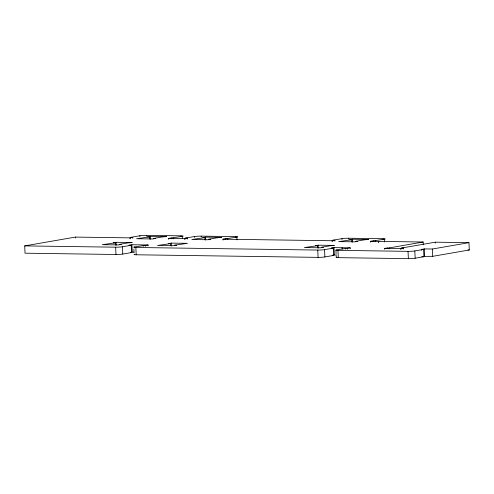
<?xml version="1.0" encoding="UTF-8"?>
<svg xmlns="http://www.w3.org/2000/svg" width="494" height="494" viewBox="0 0 494 494"><rect width="100%" height="100%" fill="white"/><g stroke="black" fill="none" stroke-linecap="round" stroke-linejoin="round"><path stroke-width="0.74" d="M129.193 245.679L129.175 245.222L131.194 245.246L131.528 252.551L122.765 254.07A4.891 0.426 -2.6 0 1 115.979 254.49L25.033 253.194L24.7 245.895L75.409 237.089L129.978 237.861L132.725 237.386L132.763 238.299M130.743 238.269L130.7 237.361L139.851 235.768A4.891 0.426 -2.6 0 1 146.638 235.348L180.995 235.836A4.891 0.426 -2.6 0 1 182.292 236.373L182.397 238.651M115.312 242.813L102.314 244.691L118.486 244.925L121.228 244.444L119.208 244.419L127.44 242.986L132.207 242.542L116.034 242.307L113.293 242.782L115.312 242.813L115.411 245.005M149.639 236.854L136.64 238.732L152.813 238.96L155.554 238.485L153.535 238.454L161.766 237.027L166.534 236.577L150.361 236.348L147.62 236.824L149.639 236.854L149.738 239.047M129.175 245.222L131.917 244.746L148.083 244.975L148.126 245.889M168.423 239.324L168.38 238.411L182.292 236.373M24.7 245.895L115.652 247.191A4.891 0.426 -2.6 0 0 122.438 246.772L131.194 245.246M134.603 247.858L134.566 246.944L148.083 244.975M185.312 239.047L185.275 238.133L194.42 236.546A4.891 0.426 -2.6 0 1 201.206 236.126L235.564 236.614A4.891 0.426 -2.6 0 1 236.867 237.151L236.99 239.886M168.38 238.411L184.552 238.639L187.294 238.164L187.337 239.077M170.578 243.598L157.58 245.481L173.752 245.709L176.494 245.234L174.475 245.203L187.473 243.326L171.307 243.097L168.559 243.573L170.578 243.598L170.683 245.79M204.887 237.639L191.888 239.516L208.054 239.751L210.802 239.269L208.777 239.244L217.014 237.812L221.775 237.367L205.609 237.132L202.861 237.614L204.887 237.639L204.985 239.831M130.706 252.311L133.788 252.064M222.992 240.096L222.948 239.189L236.867 237.151M332.857 241.146L332.814 240.232L341.959 238.645A4.891 0.426 -2.6 0 1 348.745 238.225L383.109 238.713A4.891 0.426 -2.6 0 1 384.406 239.25L384.53 241.986M222.948 239.189L332.091 240.739L334.833 240.263L334.876 241.177M317.426 245.691L304.428 247.568L320.594 247.797L323.342 247.321L321.316 247.29L329.554 245.864L334.315 245.413L318.148 245.185L315.4 245.66L317.426 245.691L317.525 247.883M351.753 239.732L338.754 241.609L354.92 241.838L357.668 241.362L355.643 241.331L363.88 239.905L368.641 239.454L352.475 239.226L349.727 239.701L351.753 239.732L351.851 241.918M331.301 248.55L331.283 248.099L334.024 247.618L350.197 247.852L350.24 248.76M370.531 242.196L370.494 241.288L384.406 239.25M134.566 246.944A4.891 0.426 -2.6 0 0 135.862 247.475L317.759 250.063A4.891 0.426 -2.6 0 0 324.546 249.643L333.302 248.124L333.635 255.423L324.879 256.948A4.891 0.426 -2.6 0 1 318.093 257.368L136.19 254.781A4.891 0.426 -2.6 0 1 134.646 254.293M350.197 247.852L336.642 249.822A4.891 0.426 -2.6 0 0 337.97 250.353L408.038 251.347A4.891 0.426 -2.6 0 0 414.824 250.927L423.58 249.408L423.914 256.707L415.158 258.232A4.891 0.426 -2.6 0 1 408.371 258.652L338.304 257.652A4.891 0.426 -2.6 0 1 336.976 257.127M332.301 255.281L332.987 255.157M333.16 255.126L336.377 254.947M384.598 249.254L384.554 248.34L389.321 247.889L423.154 242.011L423.284 244.752M401.486 248.976L401.449 248.062L435.282 242.184L468.967 242.665L469.3 249.964L432.719 256.318L423.605 256.386M384.554 248.34L400.727 248.568L403.468 248.093L403.512 249.007M421.598 250.291L421.561 249.384L424.303 248.902L432.386 249.019L468.967 242.665M422.234 256.621L421.888 256.682L423.914 256.707M130.7 237.361L132.725 237.386M185.275 238.133L187.294 238.164M332.814 240.232L334.833 240.263M423.154 242.011L378.694 241.381L378.731 242.295M370.494 241.288L378.577 241.399L378.62 242.313M401.449 248.062L403.468 248.093M467.898 249.945L469.3 249.964M331.283 248.099L333.302 248.124M421.561 249.384L423.58 249.408M130.638 252.539L131.528 252.551M332.246 255.404L333.635 255.423M435.282 242.184L435.325 243.097M432.386 249.019L432.719 256.318M424.303 248.902L424.636 256.207M414.824 250.927L415.158 258.232M408.038 251.347L408.371 258.652M400.727 248.568L400.764 249.482M389.321 247.889L389.365 248.803M387.296 247.864L387.339 248.772M383.109 238.713L383.146 239.627M375.255 240.837L375.298 241.751M373.236 240.806L373.279 241.72M352.475 239.226L352.605 242.146M348.745 238.225L348.789 239.139M347.449 248.328L347.492 249.242M345.43 248.297L345.473 249.211M341.959 238.645L342.002 239.559M342.114 247.735L342.175 249.106M337.97 250.353L338.304 257.652M335.926 250.174L336.087 253.823M336.173 255.651L336.253 257.473M334.024 247.618L334.358 254.923M332.091 240.739L332.129 241.652M324.546 249.643L324.879 256.948M318.148 245.185L318.278 248.105M317.759 250.063L318.093 257.368M235.564 236.614L235.607 237.528M227.715 238.738L227.759 239.652M225.696 238.707L225.739 239.621M205.609 237.132L205.739 240.053M201.206 236.126L201.249 237.04M194.42 236.546L194.463 237.46M184.552 238.639L184.589 239.553M180.995 235.836L181.039 236.75M173.147 237.96L173.19 238.874M171.128 237.935L171.165 238.843M171.307 243.097L171.437 246.018M150.361 236.348L150.497 239.269M146.638 235.348L146.681 236.262M145.341 245.45L145.384 246.364M143.322 245.419L143.359 246.333M139.851 235.768L139.895 236.682M135.862 247.475L136.19 254.781M133.886 249.124L134.053 252.774M131.917 244.746L132.25 252.045M129.978 237.861L130.021 238.775M122.438 246.772L122.765 254.07M116.034 242.307L116.17 245.228M115.652 247.191L115.979 254.49M75.409 237.089L75.452 237.997"/></g></svg>
